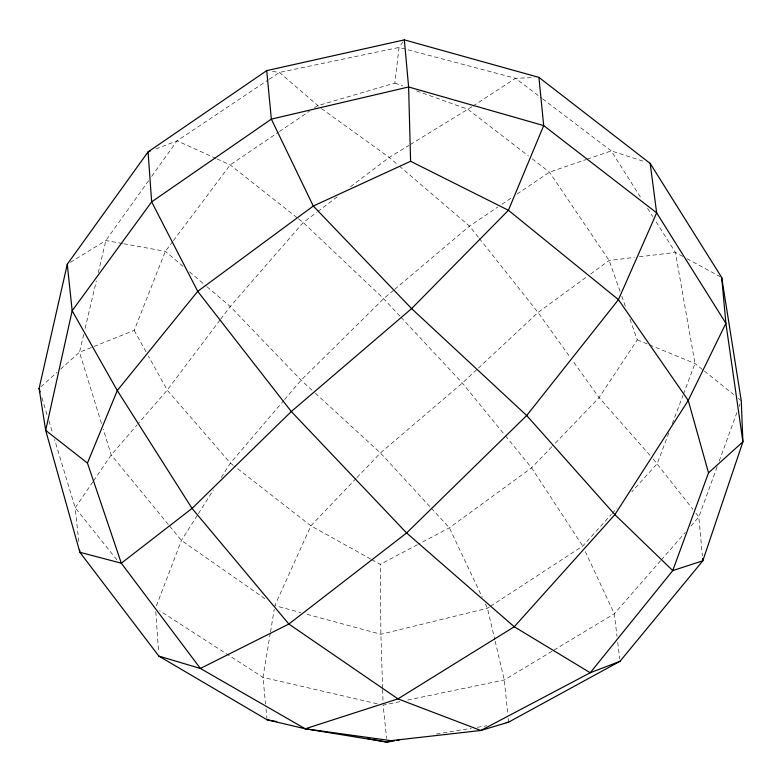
<?xml version="1.0" encoding="UTF-8"?>
<svg xmlns="http://www.w3.org/2000/svg" width="782" height="782" viewBox="0 0 782 782"><rect width="100%" height="100%" fill="white"/><g stroke="black" fill="none" stroke-linecap="round" stroke-linejoin="round"><path stroke-width="0.59" stroke-dasharray="3.91 2.93" d="M314.511 107.76L317.521 105.717L394.861 83.088L399.045 47.438L404.343 39.872M270.298 633.107L262.977 677.368L265.557 704.035M270.504 631.915L274.257 609.188M83.703 334.422L79.49 352.252L101.826 424.597M85.101 328.479L96.323 280.933M98.288 272.615L105.863 240.524L148.883 180.319M717.133 466.786L698.834 516.961L690.858 526.091M719.205 461.087L737.094 412.055M739.166 406.357L739.997 404.079M668.825 432.905L657.251 463.618L631.866 491.702M672.256 423.805L682.979 395.36M683.409 394.216L694.983 363.503L675.413 252.4L655.316 220.622M156.41 605.825L181.424 540.45L197.758 514.664M94.006 346.455L134.191 330.405L165.373 251.335L172.656 241.618M198.403 513.627L213.427 489.903M221.267 477.528L230.416 463.081L283.827 400.452M629.94 319.154L637.281 339.857L599.1 397.618L552.688 445.887M92.862 481.868L75.209 507.801L78.728 541.457M93.547 480.871L111.2 454.928L137.241 424.792M151.708 176.37L177.094 140.838L268.275 79.881M173.389 240.651L230.201 164.924L278.382 132.256M219.977 320.102L167.231 390.091L138.033 423.883M220.71 319.134L230.24 306.495L303.221 222.557L316.739 212.313M284.609 399.534L301.099 380.189L383.63 298.685L393.786 290.102M660.546 560.792L614.29 613.762L553.069 650.624M661.347 559.883L685.276 532.483M490.461 606.265L582.746 546.061L611.407 514.351M612.218 513.451L617.135 508.017M356.123 478.418L310.874 525.817L274.853 605.6L300.777 612.609M356.963 477.538L380.433 452.954L462.358 383.043L477.499 368.928M551.848 446.766L531.594 467.832L449.386 527.811L418.536 544.116M478.389 368.097L538.045 312.468L586.735 276.867M40.899 386.816L57.057 372.349M60.644 369.133L79.49 352.252L92.892 346.905M394.715 289.32L469.523 226.115L497.87 206.995M317.707 211.58L338 196.214M350.561 186.703L389.201 157.426L408.888 145.403M590.635 274.013L609.139 260.494L634.446 257.405M279.389 131.571L309.496 111.161M501.917 204.258L512.034 197.426M517.097 194.014L549.492 172.157L586.08 159.567M269.291 79.207L279.418 72.433L399.045 47.438L515.534 78.298L534.243 77.565M471.996 106.694L409.924 144.778M473.012 106.039L515.534 78.298L541.633 98.102M489.444 606.93L487.421 608.249L380.893 634.27L305.488 613.88M70.331 262.361L105.863 240.524L122.53 243.554M552.033 651.25L504.302 679.978L406.894 700.222M371.714 559.609L380.248 564.35L417.48 544.673M155.882 148.932L177.094 140.838L215.822 158.394M587.223 159.166L611.231 150.906L645.6 161.952M399.768 701.708L383.131 705.159L386.64 738.55M436.356 734.024L471.263 728.296M477.274 727.309L486.903 725.735M639.265 256.819L675.413 252.4L682.774 256.398M272.498 71.436L279.418 72.433L320.473 107.838M123.712 243.769L165.373 251.335L182.978 266.3M377.188 703.79L262.977 677.368L159.636 610.713M394.861 83.088L402.847 85.961M416.552 90.878L467.949 109.333L528.378 155.901M637.281 339.857L648.376 344.403M649.49 344.862L694.983 363.503L703.487 370.326M216.927 158.902L230.201 164.924L297.531 218.07M686.987 258.686L720.652 276.945M370.648 559.022L310.874 525.817L234.248 466.072M264.912 598.67L181.424 540.45L169.078 525.416M321.451 108.551L389.201 157.426L398.439 165.325M542.6 98.835L611.231 150.906L641.699 199.087M532.219 158.854L549.492 172.157L609.139 260.494L620.146 291.549M233.29 465.319L230.416 463.081L167.231 390.091L148.355 355.986M298.48 218.813L303.221 222.557L383.63 298.685L400.208 316.446M704.426 371.079L733.692 394.587M738.413 398.38L741.248 400.658M189.469 271.823L206.145 286.007M207.074 286.798L230.24 306.495L301.099 380.189L314.472 392.456M399.358 166.116L469.523 226.115L478.564 237.503M315.361 393.268L380.433 452.954L430.501 507.313M401.029 317.336L462.358 383.043L504.664 434.86M431.322 508.202L449.386 527.811L482.211 597.233M649.979 455.368L599.1 397.618L572.835 360.981M653.214 459.044L692.891 509.336M168.306 524.478L111.2 454.928L103.273 429.259M505.436 435.799L531.594 467.832L582.746 546.061M116.889 559.834L75.209 507.801L54.525 439.416M479.317 238.451L538.045 312.468L569.99 357.022M695.863 513.148L698.834 516.961L702.392 556.051M647.535 208.315L652.726 216.516M134.191 330.405L145.99 351.714M485.329 603.841L487.421 608.249L494.889 639.999M585.298 551.525L614.29 613.762L617.008 636.353M621.778 296.153L625.864 307.649M41.905 397.696L47.164 415.076M48.914 420.872L52.423 432.466M495.162 641.181L504.302 679.978L507.714 713.731M617.721 642.296L619.725 658.933M508.202 718.56L508.564 722.177M266.027 708.883L266.965 718.58M155.794 611.68L158.619 652.501M382.603 688.336L380.893 634.27L380.248 564.35M382.642 689.538L383.092 703.956"/><path stroke-width="1.17" d="M39.1 388.419L67.281 264.238L148.062 151.913L266.721 70.615L404.343 39.872L538.925 77.379L650.184 163.428L721.698 277.512L741.248 400.658L742.9 441.83L702.822 560.792L620.009 661.308L508.564 722.177L480.832 730.486L391.01 740.662L387.022 742.128L305.263 728.795L267.073 719.792L158.863 656.108L79.862 552.278L45.679 430.354L39.1 388.419L40.156 391.899M721.698 277.512L725.901 323.318L742.9 441.83L708.531 472.827L672.745 570.596L590.244 672.755L480.832 730.486L397.94 698.873L288.851 624.046L192.049 508.417L117.28 390.541L72.169 310.757L67.281 264.238M391.01 740.662L305.263 728.795L200.397 668.463L121.318 563.196L87.447 463.061L117.28 390.541L197.719 291.344L313.279 206.037L410.599 161.287L508.427 210.28L618.454 299.643L688.248 400.472L708.531 472.827M620.009 661.308L590.244 672.755L514.253 626.763L406.601 532.972L291.305 411.528L197.719 291.344L151.659 201.873L148.062 151.913L150.291 151.063M305.263 728.795L397.94 698.873L514.253 626.763L614.877 514.634L688.248 400.472L725.901 323.318L656.655 212.87L543.695 125.579L408.615 86.978L271.344 119.118L151.659 201.873L72.169 310.757L45.679 430.354L87.447 463.061M394.236 740.945L387.022 742.128L372.623 739.449M396.65 740.544L399.055 740.153M506.159 722.568L508.564 722.177M267.073 719.792L276.672 721.581M367.833 738.55L370.228 739M158.863 656.108L200.397 668.463L288.851 624.046L406.601 532.972L526.697 415.525L618.454 299.643L656.655 212.87L650.184 163.428M79.608 549.873L79.862 552.278L121.318 563.196L192.049 508.417L291.305 411.528L411.606 308.607L508.427 210.28L543.695 125.579L538.925 77.379M266.721 70.615L271.344 119.118L313.279 206.037L411.606 308.607L526.697 415.525L614.877 514.634L672.745 570.596L702.822 560.792L702.607 558.416M404.343 39.872L408.615 86.978L410.599 161.287"/></g></svg>
